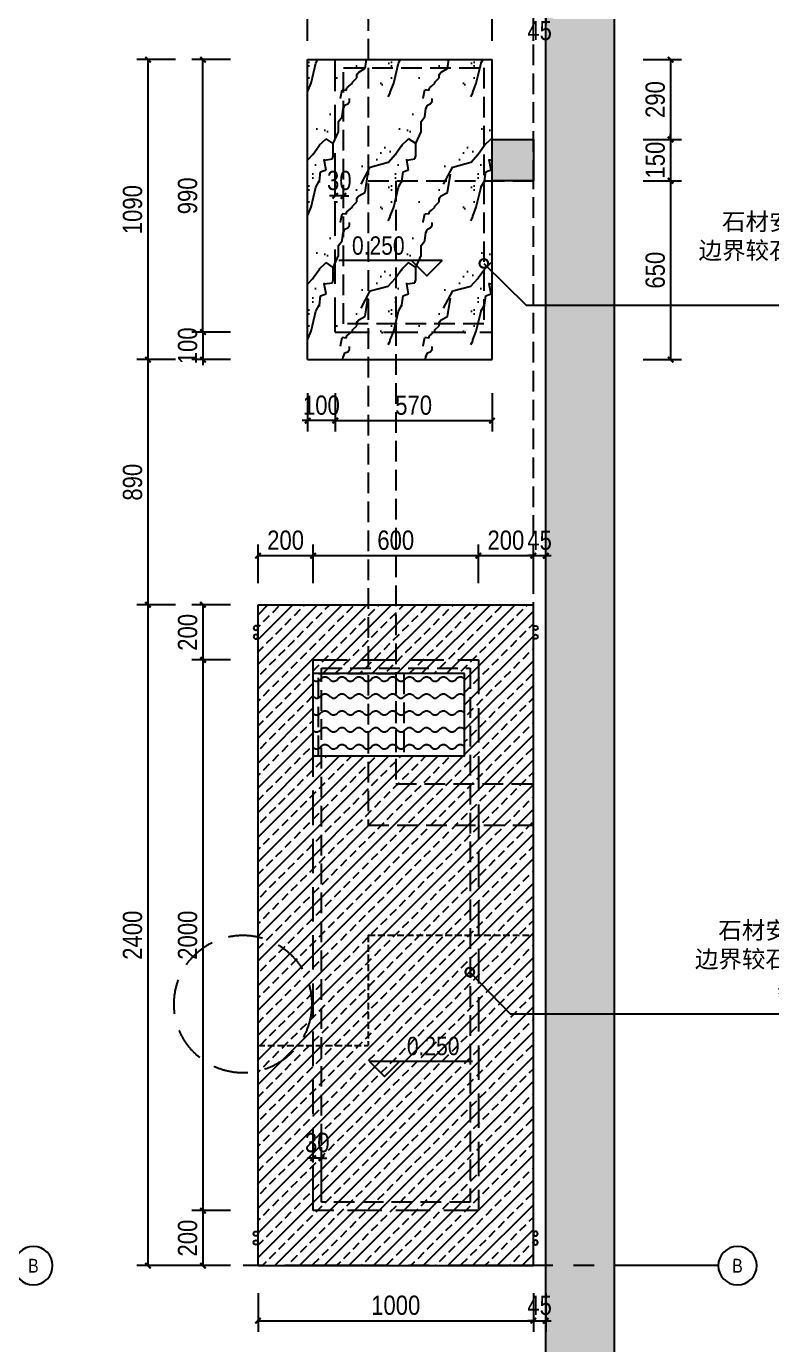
# Model space of a CAD drawing. Extents: x 9928 to 93764, y -101273 to -34887.
# Drawn here: x 20645 to 23352, y -67980 to -63192 of the extents above; entities that cross this region are included whole.
import ezdxf
from ezdxf import colors
from ezdxf.entities.mleader import LeaderData, LeaderLine
from ezdxf.enums import TextEntityAlignment as Align
from ezdxf.math import Vec2, Vec3

# ---------------------------------------------------------------- set-up
doc = ezdxf.new("R2010")
doc.units = 0
doc.header["$LTSCALE"] = 1000
doc.header["$MEASUREMENT"] = 0
for name, pattern in [('CENTER', [2, 1.25, -0.25, 0.25, -0.25]), ('DASH', [0.35, 0.25, -0.1]), ('HIDDEN', [0.375, 0.25, -0.125])]:
    doc.linetypes.add(name, pattern=pattern)
doc.layers.add('_0', color=7, linetype='Continuous', lineweight=25)
for name, color, linetype in [('A', 163, 'CENTER'), ('A-ANNO-DIMS', 6, 'Continuous'), ('A-ANNO-NOTE', 4, 'Continuous'), ('A-ANNO-SYMB', 4, 'Continuous'), ('A-FLOR-HRAL', 42, 'Continuous'), ('A-FLOR-OVHD', 111, 'HIDDEN'), ('A-FLOR-STRS', 54, 'Continuous'), ('A-FURN-PATT-251', 251, 'Continuous'), ('A-SECT-005', 5, 'Continuous'), ('A-WALL-FULL', 5, 'Continuous'), ('S-COLS', 5, 'Continuous'), ('S-GRID-IDEN', 4, 'Continuous'), ('SPACE_HATCH', 8, 'Continuous'), ('核对', 7, 'Continuous'), ('设备', 150, 'Continuous')]:
    doc.layers.add(name, color=color, linetype=linetype)
doc.styles.add('DIM_T3', font='ARIALN.TTF')
doc.styles.add('EN', font='ARIALN.TTF')
doc.styles.add('EN1', font='ARIALN.TTF')
doc.dimstyles.new('_TCH_ARCH&&20', dxfattribs={"dimtxt": 70, "dimasz": 20, "dimexe": 40, "dimexo": 40, "dimgap": 20, "dimtad": 1, "dimdec": 0, "dimzin": 0, "dimdsep": 46, "dimtxsty": 'DIM_T3', "dimblk": 'ARCHTICK', "dimcen": 0.09, "dimclrd": 6, "dimclre": 6, "dimclrt": 6, "dimazin": 2, "dimtfac": 1, "dimtdec": 0, "dimtix": 1, "dimtmove": 2, "dimatfit": 3, "dimfxl": 100, "dimfxlon": 1, "dimtolj": 1, "dimtzin": 0, "dimarcsym": 0})

# ---------------------------------------------------------------- blocks, each defined once
blk = doc.blocks.new('alsidufhaSD9F83')
at = {"layer": 'A-FLOR-HRAL', "color": 1}
for centre in [(18134.9, -88276.1), (18134.9, -88308.1)]:
    blk.add_circle(centre, 8, dxfattribs=at)
blk = doc.blocks.new('_ArchTick')
at = {"color": 0, "linetype": 'ByBlock', "const_width": 0.4}
blk.add_lwpolyline([(-0.5, -0.5), (0.5, 0.5)], dxfattribs=at)
blk = doc.blocks.new('*D267')
at = {"layer": 'A-ANNO-DIMS', "color": 6, "lineweight": -2, "transparency": 16777216}
for p, q in [((21666.5, -63244.8), (21666.5, -63104.8)), ((21666.5, -63144.8), (22336.5, -63144.8)), ((22336.5, -63244.8), (22336.5, -63104.8))]:
    blk.add_line(p, q, dxfattribs=at)
at = {"layer": 'Defpoints', "color": 0, "transparency": 16777216}
for p in [(22336.5, -63144.8), (21666.5, -63312.8), (22336.5, -63312.8)]:
    blk.add_point(p, dxfattribs=at)
at = {"layer": 'A-ANNO-DIMS', "color": 6, "lineweight": -2, "transparency": 16777216, "xscale": 20, "yscale": 20, "zscale": 20, "rotation": 180}
blk.add_blockref('_ArchTick', (21666.5, -63144.8), dxfattribs=at)
at = {"layer": 'A-ANNO-DIMS', "color": 6, "lineweight": -2, "transparency": 16777216, "xscale": 20, "yscale": 20, "zscale": 20}
blk.add_blockref('_ArchTick', (22336.5, -63144.8), dxfattribs=at)
at = {"layer": 'A-ANNO-DIMS', "color": 6, "transparency": 16777216, "insert": (22001.5, -63089), "char_height": 70, "attachment_point": 5, "style": 'DIM_T3'}
blk.add_mtext('\\A1;670', dxfattribs=at)
blk = doc.blocks.new('*D268')
at = {"layer": 'A-ANNO-DIMS', "color": 6, "lineweight": -2, "transparency": 16777216}
for p, q in [((21186.5, -63312.8), (21046.5, -63312.8)), ((21086.5, -63312.8), (21086.5, -64402.3)), ((21186.5, -64402.3), (21046.5, -64402.3))]:
    blk.add_line(p, q, dxfattribs=at)
at = {"layer": 'Defpoints', "color": 0, "transparency": 16777216}
for p in [(21666.5, -63312.8), (21086.5, -64402.3), (21666.5, -64402.3)]:
    blk.add_point(p, dxfattribs=at)
at = {"layer": 'A-ANNO-DIMS', "color": 6, "lineweight": -2, "transparency": 16777216, "xscale": 20, "yscale": 20, "zscale": 20}
for p, rotation in [((21086.5, -63312.8), 90), ((21086.5, -64402.3), 270)]:
    blk.add_blockref('_ArchTick', p, dxfattribs=dict(at, rotation=rotation))
at = {"layer": 'A-ANNO-DIMS', "color": 6, "transparency": 16777216, "insert": (21030.8, -63857.6), "char_height": 70, "attachment_point": 5, "rotation": 90, "style": 'DIM_T3'}
blk.add_mtext('\\A1;1090', dxfattribs=at)
blk = doc.blocks.new('*D269')
at = {"layer": 'A-ANNO-DIMS', "color": 6, "lineweight": -2, "transparency": 16777216}
for p, q in [((22336.5, -63144.8), (22316.5, -63144.8)), ((22336.5, -63244.8), (22336.5, -63104.8)), ((22336.5, -63144.8), (22486.5, -63144.8)), ((22486.5, -63244.8), (22486.5, -63104.8)), ((22486.5, -63144.8), (22506.5, -63144.8))]:
    blk.add_line(p, q, dxfattribs=at)
at = {"layer": 'Defpoints', "color": 0, "transparency": 16777216}
for p in [(22486.5, -63144.8), (22336.5, -63592.8), (22486.5, -63592.8)]:
    blk.add_point(p, dxfattribs=at)
at = {"layer": 'A-ANNO-DIMS', "color": 6, "lineweight": -2, "transparency": 16777216, "xscale": 20, "yscale": 20, "zscale": 20}
blk.add_blockref('_ArchTick', (22336.5, -63144.8), dxfattribs=at)
at = {"layer": 'A-ANNO-DIMS', "color": 6, "lineweight": -2, "transparency": 16777216, "xscale": 20, "yscale": 20, "zscale": 20, "rotation": 180}
blk.add_blockref('_ArchTick', (22486.5, -63144.8), dxfattribs=at)
at = {"layer": 'A-ANNO-DIMS', "color": 6, "transparency": 16777216, "insert": (22411.5, -63089), "char_height": 70, "attachment_point": 5, "style": 'DIM_T3'}
blk.add_mtext('\\A1;150', dxfattribs=at)
blk = doc.blocks.new('*D270')
at = {"layer": 'A-ANNO-DIMS', "color": 6, "lineweight": -2, "transparency": 16777216}
for p, q in [((22531.5, -63044.8), (22531.5, -63184.8)), ((22486.5, -63244.8), (22486.5, -63104.8)), ((22486.5, -63144.8), (22531.5, -63144.8))]:
    blk.add_line(p, q, dxfattribs=at)
at = {"layer": 'Defpoints', "color": 0, "transparency": 16777216}
for p in [(22531.5, -62686.3), (22531.5, -63144.8), (22486.5, -63592.8)]:
    blk.add_point(p, dxfattribs=at)
at = {"layer": 'A-ANNO-DIMS', "color": 6, "lineweight": -2, "transparency": 16777216, "xscale": 20, "yscale": 20, "zscale": 20, "rotation": 180}
blk.add_blockref('_ArchTick', (22486.5, -63144.8), dxfattribs=at)
at = {"layer": 'A-ANNO-DIMS', "color": 6, "lineweight": -2, "transparency": 16777216, "xscale": 20, "yscale": 20, "zscale": 20}
blk.add_blockref('_ArchTick', (22531.5, -63144.8), dxfattribs=at)
at = {"layer": 'A-ANNO-DIMS', "color": 6, "transparency": 16777216, "insert": (22509, -63207.6), "char_height": 70, "attachment_point": 5, "style": 'DIM_T3'}
blk.add_mtext('\\A1;45', dxfattribs=at)
blk = doc.blocks.new('*D232')
at = {"layer": 'A-ANNO-DIMS', "color": 6, "lineweight": -2, "transparency": 16777216}
for p, q in [((21186.5, -65292.8), (21046.5, -65292.8)), ((21086.5, -65292.8), (21086.5, -67692.8)), ((21186.5, -67692.8), (21046.5, -67692.8))]:
    blk.add_line(p, q, dxfattribs=at)
at = {"layer": 'Defpoints', "color": 0, "transparency": 16777216}
for p in [(21636.5, -65292.8), (21086.5, -67692.8), (21636.5, -67692.8)]:
    blk.add_point(p, dxfattribs=at)
at = {"layer": 'A-ANNO-DIMS', "color": 6, "lineweight": -2, "transparency": 16777216, "xscale": 20, "yscale": 20, "zscale": 20}
for p, rotation in [((21086.5, -65292.8), 90), ((21086.5, -67692.8), 270)]:
    blk.add_blockref('_ArchTick', p, dxfattribs=dict(at, rotation=rotation))
at = {"layer": 'A-ANNO-DIMS', "color": 6, "transparency": 16777216, "insert": (21030.8, -66492.8), "char_height": 70, "attachment_point": 5, "rotation": 90, "style": 'DIM_T3'}
blk.add_mtext('\\A1;2400', dxfattribs=at)
blk = doc.blocks.new('*D271')
at = {"layer": 'A-ANNO-DIMS', "color": 6, "lineweight": -2, "transparency": 16777216}
for p, q in [((21486.5, -67792.8), (21486.5, -67932.8)), ((22486.5, -67792.8), (22486.5, -67932.8)), ((21486.5, -67892.8), (22486.5, -67892.8))]:
    blk.add_line(p, q, dxfattribs=at)
at = {"layer": 'Defpoints', "color": 0, "transparency": 16777216}
for p in [(21486.5, -65292.8), (22486.5, -65292.8), (22486.5, -67892.8)]:
    blk.add_point(p, dxfattribs=at)
at = {"layer": 'A-ANNO-DIMS', "color": 6, "lineweight": -2, "transparency": 16777216, "xscale": 20, "yscale": 20, "zscale": 20, "rotation": 180}
blk.add_blockref('_ArchTick', (21486.5, -67892.8), dxfattribs=at)
at = {"layer": 'A-ANNO-DIMS', "color": 6, "lineweight": -2, "transparency": 16777216, "xscale": 20, "yscale": 20, "zscale": 20}
blk.add_blockref('_ArchTick', (22486.5, -67892.8), dxfattribs=at)
at = {"layer": 'A-ANNO-DIMS', "color": 6, "transparency": 16777216, "insert": (21986.5, -67837.1), "char_height": 70, "attachment_point": 5, "style": 'DIM_T3'}
blk.add_mtext('\\A1;1000', dxfattribs=at)
blk = doc.blocks.new('*D233')
at = {"layer": 'A-ANNO-DIMS', "color": 6, "lineweight": -2, "transparency": 16777216}
for p, q in [((22486.5, -67792.8), (22486.5, -67932.8)), ((22531.5, -67792.8), (22531.5, -67932.8)), ((22486.5, -67892.8), (22466.5, -67892.8)), ((22486.5, -67892.8), (22531.5, -67892.8)), ((22531.5, -67892.8), (22551.5, -67892.8))]:
    blk.add_line(p, q, dxfattribs=at)
at = {"layer": 'Defpoints', "color": 0, "transparency": 16777216}
for p in [(22531.5, -67542.8), (22486.5, -67692.8), (22531.5, -67892.8)]:
    blk.add_point(p, dxfattribs=at)
at = {"layer": 'A-ANNO-DIMS', "color": 6, "lineweight": -2, "transparency": 16777216, "xscale": 20, "yscale": 20, "zscale": 20}
blk.add_blockref('_ArchTick', (22486.5, -67892.8), dxfattribs=at)
at = {"layer": 'A-ANNO-DIMS', "color": 6, "lineweight": -2, "transparency": 16777216, "xscale": 20, "yscale": 20, "zscale": 20, "rotation": 180}
blk.add_blockref('_ArchTick', (22531.5, -67892.8), dxfattribs=at)
at = {"layer": 'A-ANNO-DIMS', "color": 6, "transparency": 16777216, "insert": (22509, -67837.2), "char_height": 70, "attachment_point": 5, "style": 'DIM_T3'}
blk.add_mtext('\\A1;45', dxfattribs=at)
blk = doc.blocks.new('*D272')
at = {"layer": 'A-ANNO-DIMS', "color": 6, "lineweight": -2, "transparency": 16777216}
for p, q in [((21186.5, -64402.3), (21046.5, -64402.3)), ((21086.5, -64402.3), (21086.5, -65292.8)), ((21186.5, -65292.8), (21046.5, -65292.8))]:
    blk.add_line(p, q, dxfattribs=at)
at = {"layer": 'Defpoints', "color": 0, "transparency": 16777216}
for p in [(21666.5, -64402.3), (21086.5, -65292.8), (21666.5, -65292.8)]:
    blk.add_point(p, dxfattribs=at)
at = {"layer": 'A-ANNO-DIMS', "color": 6, "lineweight": -2, "transparency": 16777216, "xscale": 20, "yscale": 20, "zscale": 20}
for p, rotation in [((21086.5, -64402.3), 90), ((21086.5, -65292.8), 270)]:
    blk.add_blockref('_ArchTick', p, dxfattribs=dict(at, rotation=rotation))
at = {"layer": 'A-ANNO-DIMS', "color": 6, "transparency": 16777216, "insert": (21030.8, -64847.6), "char_height": 70, "attachment_point": 5, "rotation": 90, "style": 'DIM_T3'}
blk.add_mtext('\\A1;890', dxfattribs=at)
blk = doc.blocks.new('*D273')
at = {"layer": 'A-ANNO-DIMS', "color": 6, "lineweight": -2, "transparency": 16777216}
for p, q in [((22884.9, -63312.8), (23024.9, -63312.8)), ((22984.9, -63312.8), (22984.9, -63602.8)), ((22884.9, -63602.8), (23024.9, -63602.8))]:
    blk.add_line(p, q, dxfattribs=at)
at = {"layer": 'Defpoints', "color": 0, "transparency": 16777216}
for p in [(22336.5, -63312.8), (22336.5, -63602.8), (22984.9, -63602.8)]:
    blk.add_point(p, dxfattribs=at)
at = {"layer": 'A-ANNO-DIMS', "color": 6, "lineweight": -2, "transparency": 16777216, "xscale": 20, "yscale": 20, "zscale": 20}
for p, rotation in [((22984.9, -63312.8), 90), ((22984.9, -63602.8), 270)]:
    blk.add_blockref('_ArchTick', p, dxfattribs=dict(at, rotation=rotation))
at = {"layer": 'A-ANNO-DIMS', "color": 6, "transparency": 16777216, "insert": (22929.2, -63457.8), "char_height": 70, "attachment_point": 5, "rotation": 90, "style": 'DIM_T3'}
blk.add_mtext('\\A1;290', dxfattribs=at)
blk = doc.blocks.new('*D274')
at = {"layer": 'A-ANNO-DIMS', "color": 6, "lineweight": -2, "transparency": 16777216}
for p, q in [((22884.9, -63602.8), (23024.9, -63602.8)), ((22984.9, -63602.8), (22984.9, -63582.8)), ((22984.9, -63602.8), (22984.9, -63752.8)), ((22884.9, -63752.8), (23024.9, -63752.8)), ((22984.9, -63752.8), (22984.9, -63772.8))]:
    blk.add_line(p, q, dxfattribs=at)
at = {"layer": 'Defpoints', "color": 0, "transparency": 16777216}
for p in [(22336.5, -63602.8), (22486.5, -63752.8), (22984.9, -63752.8)]:
    blk.add_point(p, dxfattribs=at)
at = {"layer": 'A-ANNO-DIMS', "color": 6, "lineweight": -2, "transparency": 16777216, "xscale": 20, "yscale": 20, "zscale": 20}
for p, rotation in [((22984.9, -63602.8), 270), ((22984.9, -63752.8), 90)]:
    blk.add_blockref('_ArchTick', p, dxfattribs=dict(at, rotation=rotation))
at = {"layer": 'A-ANNO-DIMS', "color": 6, "transparency": 16777216, "insert": (22929.2, -63677.8), "char_height": 70, "attachment_point": 5, "rotation": 90, "style": 'DIM_T3'}
blk.add_mtext('\\A1;150', dxfattribs=at)
blk = doc.blocks.new('*D275')
at = {"layer": 'A-ANNO-DIMS', "color": 6, "lineweight": -2, "transparency": 16777216}
for p, q in [((22884.9, -63752.8), (23024.9, -63752.8)), ((22984.9, -63752.8), (22984.9, -64402.3)), ((22884.9, -64402.3), (23024.9, -64402.3))]:
    blk.add_line(p, q, dxfattribs=at)
at = {"layer": 'Defpoints', "color": 0, "transparency": 16777216}
for p in [(22486.5, -63752.8), (22336.5, -64402.3), (22984.9, -64402.3)]:
    blk.add_point(p, dxfattribs=at)
at = {"layer": 'A-ANNO-DIMS', "color": 6, "lineweight": -2, "transparency": 16777216, "xscale": 20, "yscale": 20, "zscale": 20}
for p, rotation in [((22984.9, -63752.8), 90), ((22984.9, -64402.3), 270)]:
    blk.add_blockref('_ArchTick', p, dxfattribs=dict(at, rotation=rotation))
at = {"layer": 'A-ANNO-DIMS', "color": 6, "transparency": 16777216, "insert": (22929.2, -64077.6), "char_height": 70, "attachment_point": 5, "rotation": 90, "style": 'DIM_T3'}
blk.add_mtext('\\A1;650', dxfattribs=at)
blk = doc.blocks.new('*D276')
at = {"layer": 'A-ANNO-DIMS', "color": 6, "lineweight": -2, "transparency": 16777216}
for p, q in [((21666.5, -64524), (21666.5, -64664)), ((21766.5, -64524), (21766.5, -64664)), ((21666.5, -64624), (21646.5, -64624)), ((21766.5, -64624), (21666.5, -64624)), ((21766.5, -64624), (21786.5, -64624))]:
    blk.add_line(p, q, dxfattribs=at)
at = {"layer": 'Defpoints', "color": 0, "transparency": 16777216}
for p in [(21666.5, -64302.3), (21766.5, -64302.3), (21666.5, -64624)]:
    blk.add_point(p, dxfattribs=at)
at = {"layer": 'A-ANNO-DIMS', "color": 6, "lineweight": -2, "transparency": 16777216, "xscale": 20, "yscale": 20, "zscale": 20}
blk.add_blockref('_ArchTick', (21666.5, -64624), dxfattribs=at)
at = {"layer": 'A-ANNO-DIMS', "color": 6, "lineweight": -2, "transparency": 16777216, "xscale": 20, "yscale": 20, "zscale": 20, "rotation": 180}
blk.add_blockref('_ArchTick', (21766.5, -64624), dxfattribs=at)
at = {"layer": 'A-ANNO-DIMS', "color": 6, "transparency": 16777216, "insert": (21716.5, -64568.2), "char_height": 70, "attachment_point": 5, "style": 'DIM_T3'}
blk.add_mtext('\\A1;100', dxfattribs=at)
blk = doc.blocks.new('*D277')
at = {"layer": 'A-ANNO-DIMS', "color": 6, "lineweight": -2, "transparency": 16777216}
for p, q in [((21766.5, -64524), (21766.5, -64664)), ((22336.5, -64524), (22336.5, -64664)), ((21766.5, -64624), (22336.5, -64624))]:
    blk.add_line(p, q, dxfattribs=at)
at = {"layer": 'Defpoints', "color": 0, "transparency": 16777216}
for p in [(21766.5, -64302.3), (22336.5, -64302.3), (22336.5, -64624)]:
    blk.add_point(p, dxfattribs=at)
at = {"layer": 'A-ANNO-DIMS', "color": 6, "lineweight": -2, "transparency": 16777216, "xscale": 20, "yscale": 20, "zscale": 20, "rotation": 180}
blk.add_blockref('_ArchTick', (21766.5, -64624), dxfattribs=at)
at = {"layer": 'A-ANNO-DIMS', "color": 6, "lineweight": -2, "transparency": 16777216, "xscale": 20, "yscale": 20, "zscale": 20}
blk.add_blockref('_ArchTick', (22336.5, -64624), dxfattribs=at)
at = {"layer": 'A-ANNO-DIMS', "color": 6, "transparency": 16777216, "insert": (22051.5, -64568.2), "char_height": 70, "attachment_point": 5, "style": 'DIM_T3'}
blk.add_mtext('\\A1;570', dxfattribs=at)
blk = doc.blocks.new('*D238')
at = {"layer": 'A-ANNO-DIMS', "color": 6, "lineweight": -2, "transparency": 16777216}
for p, q in [((21286.5, -64302.3), (21286.5, -64282.3)), ((21386.5, -64302.3), (21246.5, -64302.3)), ((21286.5, -64302.3), (21286.5, -64402.3)), ((21386.5, -64402.3), (21246.5, -64402.3)), ((21286.5, -64402.3), (21286.5, -64422.3))]:
    blk.add_line(p, q, dxfattribs=at)
at = {"layer": 'Defpoints', "color": 0, "transparency": 16777216}
for p in [(22336.5, -64302.3), (21286.5, -64402.3), (22336.5, -64402.3)]:
    blk.add_point(p, dxfattribs=at)
at = {"layer": 'A-ANNO-DIMS', "color": 6, "lineweight": -2, "transparency": 16777216, "xscale": 20, "yscale": 20, "zscale": 20}
for p, rotation in [((21286.5, -64302.3), 270), ((21286.5, -64402.3), 90)]:
    blk.add_blockref('_ArchTick', p, dxfattribs=dict(at, rotation=rotation))
at = {"layer": 'A-ANNO-DIMS', "color": 6, "transparency": 16777216, "insert": (21230.8, -64352.3), "char_height": 70, "attachment_point": 5, "rotation": 90, "style": 'DIM_T3'}
blk.add_mtext('\\A1;100', dxfattribs=at)
blk = doc.blocks.new('*D278')
at = {"layer": 'A-ANNO-DIMS', "color": 6, "lineweight": -2, "transparency": 16777216}
for p, q in [((21486.5, -65214.3), (21486.5, -65074.3)), ((21686.5, -65214.3), (21686.5, -65074.3)), ((21486.5, -65114.3), (21686.5, -65114.3))]:
    blk.add_line(p, q, dxfattribs=at)
at = {"layer": 'Defpoints', "color": 0, "transparency": 16777216}
for p in [(21686.5, -65114.3), (21486.5, -66492.8), (21686.5, -66492.8)]:
    blk.add_point(p, dxfattribs=at)
at = {"layer": 'A-ANNO-DIMS', "color": 6, "lineweight": -2, "transparency": 16777216, "xscale": 20, "yscale": 20, "zscale": 20, "rotation": 180}
blk.add_blockref('_ArchTick', (21486.5, -65114.3), dxfattribs=at)
at = {"layer": 'A-ANNO-DIMS', "color": 6, "lineweight": -2, "transparency": 16777216, "xscale": 20, "yscale": 20, "zscale": 20}
blk.add_blockref('_ArchTick', (21686.5, -65114.3), dxfattribs=at)
at = {"layer": 'A-ANNO-DIMS', "color": 6, "transparency": 16777216, "insert": (21586.5, -65058.5), "char_height": 70, "attachment_point": 5, "style": 'DIM_T3'}
blk.add_mtext('\\A1;200', dxfattribs=at)
blk = doc.blocks.new('*D304')
at = {"layer": 'A-ANNO-DIMS', "color": 6, "lineweight": -2, "transparency": 16777216}
for p, q in [((21686.5, -65214.3), (21686.5, -65074.3)), ((22286.5, -65214.3), (22286.5, -65074.3)), ((21686.5, -65114.3), (22286.5, -65114.3))]:
    blk.add_line(p, q, dxfattribs=at)
at = {"layer": 'Defpoints', "color": 0, "transparency": 16777216}
for p in [(22286.5, -65114.3), (22286.5, -65492.8), (21686.5, -66492.8)]:
    blk.add_point(p, dxfattribs=at)
at = {"layer": 'A-ANNO-DIMS', "color": 6, "lineweight": -2, "transparency": 16777216, "xscale": 20, "yscale": 20, "zscale": 20, "rotation": 180}
blk.add_blockref('_ArchTick', (21686.5, -65114.3), dxfattribs=at)
at = {"layer": 'A-ANNO-DIMS', "color": 6, "lineweight": -2, "transparency": 16777216, "xscale": 20, "yscale": 20, "zscale": 20}
blk.add_blockref('_ArchTick', (22286.5, -65114.3), dxfattribs=at)
at = {"layer": 'A-ANNO-DIMS', "color": 6, "transparency": 16777216, "insert": (21986.5, -65058.5), "char_height": 70, "attachment_point": 5, "style": 'DIM_T3'}
blk.add_mtext('\\A1;600', dxfattribs=at)
blk = doc.blocks.new('*D305')
at = {"layer": 'A-ANNO-DIMS', "color": 6, "lineweight": -2, "transparency": 16777216}
for p, q in [((22286.5, -65214.3), (22286.5, -65074.3)), ((22486.5, -65214.3), (22486.5, -65074.3)), ((22286.5, -65114.3), (22486.5, -65114.3))]:
    blk.add_line(p, q, dxfattribs=at)
at = {"layer": 'Defpoints', "color": 0, "transparency": 16777216}
for p in [(22486.5, -65114.3), (22286.5, -65492.8), (22486.5, -66092.8)]:
    blk.add_point(p, dxfattribs=at)
at = {"layer": 'A-ANNO-DIMS', "color": 6, "lineweight": -2, "transparency": 16777216, "xscale": 20, "yscale": 20, "zscale": 20, "rotation": 180}
blk.add_blockref('_ArchTick', (22286.5, -65114.3), dxfattribs=at)
at = {"layer": 'A-ANNO-DIMS', "color": 6, "lineweight": -2, "transparency": 16777216, "xscale": 20, "yscale": 20, "zscale": 20}
blk.add_blockref('_ArchTick', (22486.5, -65114.3), dxfattribs=at)
at = {"layer": 'A-ANNO-DIMS', "color": 6, "transparency": 16777216, "insert": (22386.5, -65058.5), "char_height": 70, "attachment_point": 5, "style": 'DIM_T3'}
blk.add_mtext('\\A1;200', dxfattribs=at)
blk = doc.blocks.new('*D306')
at = {"layer": 'A-ANNO-DIMS', "color": 6, "lineweight": -2, "transparency": 16777216}
for p, q in [((21386.5, -63312.8), (21246.5, -63312.8)), ((21286.5, -64302.3), (21286.5, -63312.8)), ((21386.5, -64302.3), (21246.5, -64302.3))]:
    blk.add_line(p, q, dxfattribs=at)
at = {"layer": 'Defpoints', "color": 0, "transparency": 16777216}
for p in [(21286.5, -63312.8), (21766.5, -63312.8), (21766.5, -64302.3)]:
    blk.add_point(p, dxfattribs=at)
at = {"layer": 'A-ANNO-DIMS', "color": 6, "lineweight": -2, "transparency": 16777216, "xscale": 20, "yscale": 20, "zscale": 20}
for p, rotation in [((21286.5, -63312.8), 90), ((21286.5, -64302.3), 270)]:
    blk.add_blockref('_ArchTick', p, dxfattribs=dict(at, rotation=rotation))
at = {"layer": 'A-ANNO-DIMS', "color": 6, "transparency": 16777216, "insert": (21230.8, -63807.6), "char_height": 70, "attachment_point": 5, "rotation": 90, "style": 'DIM_T3'}
blk.add_mtext('\\A1;990', dxfattribs=at)
blk = doc.blocks.new('*D307')
at = {"layer": 'A-ANNO-DIMS', "color": 6, "lineweight": -2, "transparency": 16777216}
for p, q in [((21386.5, -65292.8), (21246.5, -65292.8)), ((21286.5, -65292.8), (21286.5, -65492.8)), ((21386.5, -65492.8), (21246.5, -65492.8))]:
    blk.add_line(p, q, dxfattribs=at)
at = {"layer": 'Defpoints', "color": 0, "transparency": 16777216}
for p in [(21886.5, -65292.8), (21286.5, -65492.8), (21886.5, -65492.8)]:
    blk.add_point(p, dxfattribs=at)
at = {"layer": 'A-ANNO-DIMS', "color": 6, "lineweight": -2, "transparency": 16777216, "xscale": 20, "yscale": 20, "zscale": 20}
for p, rotation in [((21286.5, -65292.8), 90), ((21286.5, -65492.8), 270)]:
    blk.add_blockref('_ArchTick', p, dxfattribs=dict(at, rotation=rotation))
at = {"layer": 'A-ANNO-DIMS', "color": 6, "transparency": 16777216, "insert": (21230.8, -65392.8), "char_height": 70, "attachment_point": 5, "rotation": 90, "style": 'DIM_T3'}
blk.add_mtext('\\A1;200', dxfattribs=at)
blk = doc.blocks.new('*D308')
at = {"layer": 'A-ANNO-DIMS', "color": 6, "lineweight": -2, "transparency": 16777216}
for p, q in [((21386.5, -65492.8), (21246.5, -65492.8)), ((21286.5, -65492.8), (21286.5, -67492.8)), ((21386.5, -67492.8), (21246.5, -67492.8))]:
    blk.add_line(p, q, dxfattribs=at)
at = {"layer": 'Defpoints', "color": 0, "transparency": 16777216}
for p in [(21886.5, -65492.8), (21286.5, -67492.8), (21686.5, -67492.8)]:
    blk.add_point(p, dxfattribs=at)
at = {"layer": 'A-ANNO-DIMS', "color": 6, "lineweight": -2, "transparency": 16777216, "xscale": 20, "yscale": 20, "zscale": 20}
for p, rotation in [((21286.5, -65492.8), 90), ((21286.5, -67492.8), 270)]:
    blk.add_blockref('_ArchTick', p, dxfattribs=dict(at, rotation=rotation))
at = {"layer": 'A-ANNO-DIMS', "color": 6, "transparency": 16777216, "insert": (21230.8, -66492.8), "char_height": 70, "attachment_point": 5, "rotation": 90, "style": 'DIM_T3'}
blk.add_mtext('\\A1;2000', dxfattribs=at)
blk = doc.blocks.new('*D309')
at = {"layer": 'A-ANNO-DIMS', "color": 6, "lineweight": -2, "transparency": 16777216}
for p, q in [((21386.5, -67492.8), (21246.5, -67492.8)), ((21286.5, -67492.8), (21286.5, -67692.8)), ((21386.5, -67692.8), (21246.5, -67692.8))]:
    blk.add_line(p, q, dxfattribs=at)
at = {"layer": 'Defpoints', "color": 0, "transparency": 16777216}
for p in [(21686.5, -67492.8), (21286.5, -67692.8), (21986.5, -67692.8)]:
    blk.add_point(p, dxfattribs=at)
at = {"layer": 'A-ANNO-DIMS', "color": 6, "lineweight": -2, "transparency": 16777216, "xscale": 20, "yscale": 20, "zscale": 20}
for p, rotation in [((21286.5, -67492.8), 90), ((21286.5, -67692.8), 270)]:
    blk.add_blockref('_ArchTick', p, dxfattribs=dict(at, rotation=rotation))
at = {"layer": 'A-ANNO-DIMS', "color": 6, "transparency": 16777216, "insert": (21230.8, -67592.8), "char_height": 70, "attachment_point": 5, "rotation": 90, "style": 'DIM_T3'}
blk.add_mtext('\\A1;200', dxfattribs=at)
blk = doc.blocks.new('DFGHFGH')
at = {"layer": 'A-ANNO-NOTE'}
blk.add_line((367305, -290441), (368431, -290441), dxfattribs=at)
blk.add_lwpolyline([(367305, -290441), (367471, -290607), (367638, -290441)], dxfattribs=at)
at = {"layer": 'A-ANNO-NOTE', "style": 'EN'}
blk.add_attdef('±0.000', (367716, -290376), '', height=200, dxfattribs=at)
blk = doc.blocks.new('TAG-COL')
blk.add_circle((0, 0), 4)
at = {"style": 'EN1'}
blk.add_attdef('NO', text='', height=2.19, dxfattribs=at).set_placement((0.01, 0.01), align=Align.MIDDLE_CENTER)
blk = doc.blocks.new('ASLIDUFHASDF')
at = {"layer": 'S-GRID-IDEN'}
ref = blk.add_blockref('TAG-COL', (20670.5, -88392.2), dxfattribs=dict(at, xscale=-17.5, yscale=17.5, zscale=17.5, rotation=179.9287525087452))
ref.add_attrib('NO', 'B', dxfattribs={"layer": '0', "height": 50, "rotation": 359.9288, "style": 'EN1'}).set_placement((20670.5, -88392.4), align=Align.MIDDLE_CENTER)
blk = doc.blocks.new('*D467')
at = {"layer": 'A-ANNO-DIMS', "color": 6, "lineweight": -2, "transparency": 16777216}
for p, q in [((22486.5, -65214.3), (22486.5, -65074.3)), ((22531.5, -65214.3), (22531.5, -65074.3)), ((22486.5, -65114.3), (22466.5, -65114.3)), ((22486.5, -65114.3), (22531.5, -65114.3)), ((22531.5, -65114.3), (22551.5, -65114.3))]:
    blk.add_line(p, q, dxfattribs=at)
at = {"layer": 'Defpoints', "color": 0, "transparency": 16777216}
for p in [(22531.5, -65114.3), (22486.5, -65292.8), (22531.5, -65292.8)]:
    blk.add_point(p, dxfattribs=at)
at = {"layer": 'A-ANNO-DIMS', "color": 6, "lineweight": -2, "transparency": 16777216, "xscale": 20, "yscale": 20, "zscale": 20}
blk.add_blockref('_ArchTick', (22486.5, -65114.3), dxfattribs=at)
at = {"layer": 'A-ANNO-DIMS', "color": 6, "lineweight": -2, "transparency": 16777216, "xscale": 20, "yscale": 20, "zscale": 20, "rotation": 180}
blk.add_blockref('_ArchTick', (22531.5, -65114.3), dxfattribs=at)
at = {"layer": 'A-ANNO-DIMS', "color": 6, "transparency": 16777216, "insert": (22509, -65058.7), "char_height": 70, "attachment_point": 5, "style": 'DIM_T3'}
blk.add_mtext('\\A1;45', dxfattribs=at)
blk = doc.blocks.new('_DotSmall')
at = {"color": 0, "linetype": 'ByBlock', "const_width": 0.5}
blk.add_lwpolyline([(-0.0625, 0, 1), (0.0625, 0, 1)], format="xyb", close=True, dxfattribs=at)
blk = doc.blocks.new('*D838')
at = {"layer": 'Defpoints', "color": 0, "linetype": 'HIDDEN', "ltscale": 0.3, "transparency": 16777216}
for p in [(21686.5, -67302.4), (21686.5, -67462.8), (21716.5, -67462.8)]:
    blk.add_point(p, dxfattribs=at)
at = {"layer": '核对', "color": 2, "linetype": 'HIDDEN', "lineweight": -2, "ltscale": 0.3, "transparency": 16777216}
for p, q in [((21686.5, -67402.4), (21686.5, -67262.4)), ((21716.5, -67402.4), (21716.5, -67262.4)), ((21686.5, -67302.4), (21666.5, -67302.4)), ((21716.5, -67302.4), (21686.5, -67302.4)), ((21716.5, -67302.4), (21736.5, -67302.4))]:
    blk.add_line(p, q, dxfattribs=at)
at = {"layer": '核对', "color": 2, "linetype": 'HIDDEN', "lineweight": -2, "ltscale": 0.3, "transparency": 16777216, "xscale": 20, "yscale": 20, "zscale": 20}
blk.add_blockref('_ArchTick', (21686.5, -67302.4), dxfattribs=at)
at = {"layer": '核对', "color": 2, "linetype": 'HIDDEN', "lineweight": -2, "ltscale": 0.3, "transparency": 16777216, "xscale": 20, "yscale": 20, "zscale": 20, "rotation": 180}
blk.add_blockref('_ArchTick', (21716.5, -67302.4), dxfattribs=at)
at = {"layer": '核对', "color": 2, "linetype": 'HIDDEN', "ltscale": 0.3, "transparency": 16777216, "insert": (21701.5, -67246.6), "char_height": 70, "attachment_point": 5, "style": 'DIM_T3'}
blk.add_mtext('\\A1;30', dxfattribs=at)
blk = doc.blocks.new('*D839')
at = {"layer": 'Defpoints', "color": 0, "linetype": 'HIDDEN', "ltscale": 0.3, "transparency": 16777216}
for p in [(21766.5, -63807.8), (21766.5, -63807.8), (21796.5, -63807.8)]:
    blk.add_point(p, dxfattribs=at)
at = {"layer": '核对', "color": 2, "linetype": 'HIDDEN', "lineweight": -2, "ltscale": 0.3, "transparency": 16777216}
for p, q in [((21766.5, -63807.8), (21766.5, -63767.8)), ((21796.5, -63807.8), (21796.5, -63767.8)), ((21766.5, -63807.8), (21746.5, -63807.8)), ((21796.5, -63807.8), (21766.5, -63807.8)), ((21796.5, -63807.8), (21816.5, -63807.8))]:
    blk.add_line(p, q, dxfattribs=at)
at = {"layer": '核对', "color": 2, "linetype": 'HIDDEN', "lineweight": -2, "ltscale": 0.3, "transparency": 16777216, "xscale": 20, "yscale": 20, "zscale": 20}
blk.add_blockref('_ArchTick', (21766.5, -63807.8), dxfattribs=at)
at = {"layer": '核对', "color": 2, "linetype": 'HIDDEN', "lineweight": -2, "ltscale": 0.3, "transparency": 16777216, "xscale": 20, "yscale": 20, "zscale": 20, "rotation": 180}
blk.add_blockref('_ArchTick', (21796.5, -63807.8), dxfattribs=at)
at = {"layer": '核对', "color": 2, "linetype": 'HIDDEN', "ltscale": 0.3, "transparency": 16777216, "insert": (21781.5, -63752.1), "char_height": 70, "attachment_point": 5, "style": 'DIM_T3'}
blk.add_mtext('\\A1;30', dxfattribs=at)
blk = doc.blocks.new('zw2')
at = {"layer": 'SPACE_HATCH'}
h = blk.add_hatch(color=256, dxfattribs=at)
h.dxf.hatch_style = 1
h.paths.add_polyline_path([(41709.3, -78137.2), (41859.3, -78137.2), (41859.3, -77987.2), (41709.3, -77987.2)])
at = {"layer": 'S-COLS'}
blk.add_lwpolyline([(41709.3, -78137.2), (41859.3, -78137.2), (41859.3, -77987.2), (41709.3, -77987.2)], close=True, dxfattribs=at)

msp = doc.modelspace()

# ---------------------------------------------------------------- hatches: boundary and pattern name
at = {"layer": 'A-FURN-PATT-251'}
h = msp.add_hatch(color=256, dxfattribs=at)
h.dxf.hatch_style = 1
h.paths.add_polyline_path([(22781.5, -62594.6), (22531.5, -62686.3), (22531.5, -68130.6), (22638.4, -68091.4), (22656.5, -68135.1), (22656.5, -68034.4), (22674.4, -68077.3), (22781.5, -68038.9)])
h = msp.add_hatch(dxfattribs=at)
h.set_pattern_fill('大理石', color=256, scale=100)
h.set_pattern_definition([(41.98721, (-22891.47, 20733.57), (599.99999, 450.00001), [9.6097, -2008.4338]), (68.19859, (-23034.33, 20718.573), (300, 900), [34.6189, -2388.7052]), (60.945396, (-23041.47, 20701.43), (299.99998, 450.000013), [14.708, -3073.9809]), (90, (-23034.33, 20714.3), (300, -2e-14), [4.2857, -445.7143]), (71.56505, (-22894.33, 20725), (6e-07, 450), [9.0351, -939.6482]), (171.469234, (-22894.33, 20725), (-300, 3e-06), [14.4455, -3019.1166]), (79.2157, (-22914.33, 20697.145), (300.000001, 1800), [30.5394, -3176.0943]), (62.132996, (-23140.044, 20834.2875), (1199.9999854, 2250.0000088), [70.2946, -14691.5649]), (0, (-23135.72, 20900.27), (0, 450), [0, -300]), (64.983107, (-22941.472, 20982.145), (600.0000015, 1349.999999), [47.2941, -4918.5894]), (81.43911, (-22825.758, 20804.2875), (599.999999, 4049.9999745), [67.177, -14040.0018]), (82.874984, (-22991.472, 20845.002), (299.999982, 2250.0000023), [34.5525, -7221.4794]), (76.75948, (-23021.472, 20750.716), (300.000003, 1349.999999), [74.8468, -7784.0652]), (0, (-23068.24, 20750.94), (0, 450), [0, -300]), (0, (-23063.4, 20746.1), (0, 450), [0, -300]), (0, (-23029.68, 20770.2), (0, 450), [0, -300]), (0, (-23039.3, 20823.2), (0, 450), [0, -300]), (59.036243, (-23004.33, 20823.573), (299.999976, 450.000013), [24.9898, -5222.8668]), (0, (-22991.5, 20844.17), (0, 450), [0, -300]), (0, (-23029.68, 20828), (0, 450), [0, -300]), (0, (-23015.2, 20856.9), (0, 450), [0, -300]), (0, (-23029.68, 20813.56), (0, 450), [0, -300]), (50.19443, (-22855.76, 20782.86), (300, 450), [11.1575, -2331.9174]), (90, (-22855.76, 20770), (300, -2e-14), [12.8571, -437.1428]), (43.66778, (-22871.472, 20755.002), (900.000001, 899.999998), [21.7242, -4540.3476]), (90, (-22871.47, 20750.72), (300, -2e-14), [4.2857, -445.7143]), (39.80557, (-22884.33, 20740), (599.999986, 450.000018), [16.7362, -3497.8761]), (0, (-22928.45, 20770.2), (0, 450), [0, -300]), (0, (-22855.1, 20783.8), (0, 450), [0, -300]), (0, (-22855.1, 20783.8), (0, 450), [0, -300]), (29.357753, (-22848.615, 20791.43), (899.999998, 450.000003), [26.2251, -2727.4089]), (0, (-22856.15, 20813.56), (0, 450), [0, -300]), (146.30993, (-22941.472, 20982.145), (-600.000004, 449.999992), [30.9047, -3214.0914]), (8.130102, (-22974.33, 20922.145), (2999.999979, 449.9999973), [30.3046, -6333.6564]), (47.862405, (-23041.472, 20913.573), (1200.0000005, 1349.9999987), [40.4566, -8455.4247]), (14.620874, (-23107.186, 20896.43), (1799.999995, 450.0000188), [67.9135, -7063.005]), (0, (-23082.7, 20924.35), (0, 450), [0, -300]), (18.43495, (-22987.186, 20879.287), (1200, 449.999999), [13.5526, -2832.4972]), (16.69924, (-22974.33, 20883.57), (299.999994, 2.5e-05), [7.4574, -1558.5886]), (101.093723, (-22967.186, 20885.716), (-600.0000052, 3149.9999705), [37.1222, -7758.5496]), (0, (-23005.58, 20905.1), (0, 450), [0, -300]), (0, (-22974.5, 20923), (0, 450), [0, -300]), (0, (-23015.2, 20871.36), (0, 450), [0, -300]), (0, (-23053.8, 20967.7), (0, 450), [0, -300]), (0, (-23068.24, 20948.44), (0, 450), [0, -300]), (44.144903, (-22991.472, 20975.716), (900.0000015, 900), [33.8439, -7073.3706]), (54.582945, (-23014.33, 20943.573), (300.0000008, 449.9999982), [39.4413, -8243.2212]), (0, (-22991.07, 20976), (0, 450), [0, -300]), (0, (-23034.5, 20953.25), (0, 450), [0, -300]), (0, (-22991.07, 20976), (0, 450), [0, -300]), (0, (-23014.3, 20942.87), (0, 450), [0, -300]), (75.06858, (-22944.33, 20926.43), (300, 1350), [11.0887, -2317.5375]), (90, (-22941.47, 20937.14), (300, -2e-14), [45, -405]), (50.19443, (-22888.615, 21125.716), (300, 450), [11.1575, -2331.9174]), (0, (-22971.83, 21030.33), (0, 450), [0, -300]), (0, (-22962.2, 21025.5), (0, 450), [0, -300]), (0, (-23000.75, 21035.14), (0, 450), [0, -300]), (0, (-22952.55, 21088.13), (0, 450), [0, -300]), (53.130102, (-22921.472, 21061.43), (300, 450), [21.4286, -4478.5713]), (90, (-22921.47, 21025), (300, -2e-14), [36.4286, -413.5714]), (0, (-22921.43, 21025.73), (0, 450), [0, -300]), (23.19859, (-22898.615, 21121.43), (900, 450), [10.8797, -2273.8522]), (66.03751, (-22901.47, 21115), (300, 900), [7.0349, -1470.2938]), (66.03751, (-22904.33, 21108.57), (300, 900), [7.0349, -1470.2938]), (81.869898, (-22908.615, 21078.573), (300.0000013, 2250), [30.3046, -6333.6564]), (90, (-22881.47, 21134.3), (300, -2e-14), [10.7143, -439.2857]), (0, (-22914.43, 21149.3), (0, 450), [0, -300])])
h.paths.add_polyline_path([(22336.5, -63312.8), (21666.5, -63312.8), (21666.5, -64402.3), (22336.5, -64402.3)])
h = msp.add_hatch(dxfattribs=at)
h.set_pattern_fill('ANSI33', color=256, scale=20)
h.set_pattern_definition([(45, (-21891.01, 20699.29), (-44.90128, 44.90128), []), (45, (-21846.11, 20699.29), (-44.90128, 44.90128), [31.75, -15.875])])
h.paths.add_polyline_path([(21686.5, -65542.8), (22236.5, -65542.8), (22236.5, -65842.8), (21686.5, -65842.8)], flags=16)
h.paths.add_polyline_path([(21486.5, -65292.8), (22486.5, -65292.8), (22486.5, -67692.8), (21486.5, -67692.8)])
h = msp.add_hatch(dxfattribs=at)
h.set_pattern_fill('水域', color=256, scale=30)
h.set_pattern_definition([(0, (22186.546, -65692.8), (0, 61.417), [7.677, -53.74]), (26.565, (22194.223, -65692.803), (61.4173, 6e-07), [8.5833, -128.75]), (333.435, (22240.286, -65688.964), (61.4173, -2e-08), [8.5833, -128.75]), (45, (22201.9, -65688.964), (0, 61.4173), [10.857, -76]), (135, (22240.286, -65688.964), (-61.4173, 7e-15), [10.857, -76]), (26.565, (22209.578, -65681.287), (61.4173, 6e-07), [8.5833, -128.75]), (333.435, (22224.932, -65677.449), (61.4173, -2e-08), [8.5833, -128.75]), (0, (22217.255, -65677.45), (0, 61.417), [7.677, -53.74])])
h.paths.add_polyline_path([(22236.5, -65842.8), (22236.5, -65542.8), (21686.5, -65542.8), (21686.5, -65842.8)])

# ---------------------------------------------------------------- linework, layer by layer
at = {"layer": 'A', "ltscale": 0.3}
for p, q in [((22531.5, -68337.6), (22531.5, -65107.9)), ((23157.6, -67692.8), (21048.6, -67692.8))]:
    msp.add_line(p, q, dxfattribs=at)
at = {"layer": 'A-FLOR-OVHD', "linetype": 'DASH', "ltscale": 0.3}
for p, q in [((22486.5, -63752.8), (22486.5, -62702.8)), ((21886.5, -62922.8), (21886.5, -66092.8)), ((21886.5, -63752.8), (22486.5, -63752.8)), ((21986.5, -63752.8), (21986.5, -65942.8)), ((22486.5, -66092.8), (22486.5, -63752.8)), ((22016.5, -65542.8), (22016.5, -65842.8)), ((21986.5, -65942.8), (22486.5, -65942.8)), ((21886.5, -66092.8), (22486.5, -66092.8))]:
    msp.add_line(p, q, dxfattribs=at)
msp.add_lwpolyline([(21706.5, -65542.8), (21986.5, -65542.8), (21986.5, -65842.8), (21706.5, -65842.8)], close=True, dxfattribs=at)
at = {"layer": 'A-FLOR-STRS'}
for p, q in [((21666.5, -64402.3), (21666.5, -63312.8)), ((21666.5, -63312.8), (22336.5, -63312.8)), ((22336.5, -64402.3), (22336.5, -63312.8)), ((21666.5, -64402.3), (22336.5, -64402.3)), ((21486.5, -67692.8), (21486.5, -65292.8)), ((21486.5, -65292.8), (22486.5, -65292.8)), ((22486.5, -67692.8), (22486.5, -65292.8)), ((21686.5, -65842.8), (21686.5, -65542.8)), ((22236.5, -65542.8), (21686.5, -65542.8)), ((22236.5, -65842.8), (22236.5, -65542.8)), ((22236.5, -65842.8), (21686.5, -65842.8)), ((21486.5, -67692.8), (22486.5, -67692.8))]:
    msp.add_line(p, q, dxfattribs=at)
at = {"layer": 'A-FLOR-STRS', "linetype": 'DASH', "ltscale": 0.5}
for q in [(21766.5, -63312.8), (22336.5, -64302.3)]:
    msp.add_line((21766.5, -64302.3), q, dxfattribs=at)
msp.add_lwpolyline([(22286.5, -65492.8), (22286.5, -67492.8), (21686.5, -67492.8), (21686.5, -65492.8)], close=True, dxfattribs=at)
at = {"layer": 'A-FURN-PATT-251', "linetype": 'DASH', "ltscale": 0.1}
for p, q in [((21886.5, -66492.8), (22486.5, -66492.8)), ((21886.5, -66492.8), (21886.5, -66892.8)), ((21486.5, -66892.8), (21886.5, -66892.8))]:
    msp.add_line(p, q, dxfattribs=at)
at = {"layer": 'A-SECT-005', "color": 2, "linetype": 'DASH', "ltscale": 0.3}
for points in [[(21796.5, -63342.8), (22306.5, -63342.8), (22306.5, -64272.8), (21796.5, -64272.8)], [(21716.5, -65522.8), (22256.5, -65522.8), (22256.5, -67462.8), (21716.5, -67462.8)]]:
    msp.add_lwpolyline(points, close=True, dxfattribs=at)
at = {"layer": 'A-WALL-FULL'}
for p, q in [((22781.5, -68038.9), (22781.5, -62594.6)), ((22531.5, -68130.6), (22531.5, -62686.3))]:
    msp.add_line(p, q, dxfattribs=at)
at = {"layer": '设备', "linetype": 'HIDDEN', "ltscale": 0.5}
msp.add_circle((21431.5, -66742.8), 250, dxfattribs=at)

# ---------------------------------------------------------------- block references
at = {"xscale": -1}
msp.add_blockref('zw2', (64195.8, 14384.4), dxfattribs=at)
at = {"layer": '_0', "color": 6}
msp.add_blockref('ASLIDUFHASDF', (0, 20699.3), dxfattribs=at)
at = {"layer": 'A-ANNO-NOTE'}
ref = msp.add_blockref('DFGHFGH', (144590, 32770.8), dxfattribs=dict(at, xscale=-0.3333333333333334, yscale=0.3333333333333334, zscale=0.3333333333333334))
ref.add_attrib('±0.000', '0.250', (21827.6, -64021.4), dxfattribs={"height": 66.67, "style": 'EN'})
at = {"layer": 'A-ANNO-NOTE', "xscale": 0.3333333333333334, "yscale": 0.3333333333333334, "zscale": 0.3333333333333334}
msp.add_blockref('DFGHFGH', (-100545.1, 29863.5), dxfattribs=at).add_auto_attribs({'±0.000': '0.250'})
at = {"layer": 'A-SECT-005', "color": 2, "xscale": -1, "rotation": 180}
msp.add_blockref('alsidufhaSD9F83', (3343.6, -153684.9), dxfattribs=at)
at = {"layer": 'A-SECT-005', "color": 2, "rotation": 180}
msp.add_blockref('alsidufhaSD9F83', (40629.5, -153684.9), dxfattribs=at)
at = {"layer": 'A-SECT-005', "color": 2}
msp.add_blockref('alsidufhaSD9F83', (3343.6, 20699.3), dxfattribs=at)
at = {"layer": 'A-SECT-005', "color": 2, "xscale": -1}
msp.add_blockref('alsidufhaSD9F83', (40629.5, 20699.3), dxfattribs=at)
at = {"layer": 'S-GRID-IDEN'}
ref = msp.add_blockref('TAG-COL', (23227.6, -67692.9), dxfattribs=dict(at, xscale=-17.5, yscale=17.5, zscale=17.5, rotation=179.9287525087452))
ref.add_attrib('NO', 'B', dxfattribs={"layer": '0', "height": 50, "rotation": 359.9288, "style": 'EN1'}).set_placement((23227.6, -67693.1), align=Align.MIDDLE_CENTER)

# ---------------------------------------------------------------- dimensions: what is measured, and where the dimension line sits
at = {"layer": 'A-ANNO-DIMS'}
dim = msp.add_linear_dim(base=(22531.5, -63144.8), p1=(22486.5, -63592.8), p2=(22531.5, -62686.3), dimstyle='_TCH_ARCH&&20', dxfattribs=at)
dim.commit()
dim.dimension.update_dxf_attribs({"geometry": '*D270', "text_midpoint": (22509, -63207.6), "dimtype": 160})
for base, p1, p2, picture, middle in [((22336.5, -63144.8), (21666.5, -63312.8), (22336.5, -63312.8), '*D267', (22001.5, -63089)), ((22486.5, -63144.8), (22336.5, -63592.8), (22486.5, -63592.8), '*D269', (22411.5, -63089)), ((21666.5, -64624), (21766.5, -64302.3), (21666.5, -64302.3), '*D276', (21716.5, -64568.2)), ((22336.5, -64624), (21766.5, -64302.3), (22336.5, -64302.3), '*D277', (22051.5, -64568.2)), ((21686.5, -65114.3), (21486.5, -66492.8), (21686.5, -66492.8), '*D278', (21586.5, -65058.5)), ((22286.5, -65114.3), (21686.5, -66492.8), (22286.5, -65492.8), '*D304', (21986.5, -65058.5)), ((22486.5, -65114.3), (22286.5, -65492.8), (22486.5, -66092.8), '*D305', (22386.5, -65058.5)), ((22531.5, -65114.3), (22486.5, -65292.8), (22531.5, -65292.8), '*D467', (22509, -65058.7)), ((22486.5, -67892.8), (21486.5, -65292.8), (22486.5, -65292.8), '*D271', (21986.5, -67837.1)), ((22531.5, -67892.8), (22486.5, -67692.8), (22531.5, -67542.8), '*D233', (22509, -67837.2))]:
    dim = msp.add_linear_dim(base=base, p1=p1, p2=p2, dimstyle='_TCH_ARCH&&20', dxfattribs=at)
    dim.commit()
    dim.dimension.update_dxf_attribs({"geometry": picture, "text_midpoint": middle})
for base, p1, p2, picture, middle in [((21086.546, -64402.3192), (21666.546, -63312.8027), (21666.546, -64402.3192), '*D268', (21030.8059, -63857.5609)), ((21286.546, -63312.8027), (21766.546, -64302.3192), (21766.546, -63312.8027), '*D306', (21230.8059, -63807.5609)), ((22984.9, -63602.8), (22336.5, -63312.8), (22336.5, -63602.8), '*D273', (22929.2, -63457.8)), ((22984.9, -63752.8), (22336.5, -63602.8), (22486.5, -63752.8), '*D274', (22929.2, -63677.8)), ((22984.9044, -64402.3192), (22486.546, -63752.8027), (22336.546, -64402.3192), '*D275', (22929.1643, -64077.5609)), ((21286.5, -64402.3), (22336.5, -64302.3), (22336.5, -64402.3), '*D238', (21230.8, -64352.3)), ((21086.546, -65292.8028), (21666.546, -64402.3192), (21666.546, -65292.8028), '*D272', (21030.8059, -64847.561)), ((21086.5, -67692.8), (21636.5, -65292.8), (21636.5, -67692.8), '*D232', (21030.8, -66492.8)), ((21286.5, -65492.8), (21886.5, -65292.8), (21886.5, -65492.8), '*D307', (21230.8, -65392.8)), ((21286.5, -67492.8), (21886.5, -65492.8), (21686.5, -67492.8), '*D308', (21230.8, -66492.8)), ((21286.5, -67692.8), (21686.5, -67492.8), (21986.5, -67692.8), '*D309', (21230.8, -67592.8))]:
    dim = msp.add_linear_dim(base=base, p1=p1, p2=p2, angle=90, dimstyle='_TCH_ARCH&&20', dxfattribs=at)
    dim.commit()
    dim.dimension.update_dxf_attribs({"geometry": picture, "text_midpoint": middle})
at = {"layer": '核对', "color": 2, "linetype": 'HIDDEN', "ltscale": 0.3}
for base, p1, p2, picture, middle in [((21766.5, -63807.8), (21796.5, -63807.8), (21766.5, -63807.8), '*D839', (21781.5, -63752.1)), ((21686.5, -67302.4), (21716.5, -67462.8), (21686.5, -67462.8), '*D838', (21701.5, -67246.6))]:
    dim = msp.add_linear_dim(base=base, p1=p1, p2=p2, dimstyle='_TCH_ARCH&&20', override={"dimclrd": 2, "dimclre": 2, "dimclrt": 2}, dxfattribs=at)
    dim.commit()
    dim.dimension.update_dxf_attribs({"geometry": picture, "text_midpoint": middle})

# ---------------------------------------------------------------- leaders
at = {"layer": 'A-ANNO-SYMB', "color": 2}
ml = msp.add_multileader_mtext('Standard', dxfattribs=at)
ml.set_content('\\pxsm1;{\\fSimSun|b0|i0|c134|p2;\\H0.2x;石材安装所需混凝土基础\\P边界较石材完成面内退30mm\\P基础顶标高±0.000}', color=2, style='EN')
ml.set_leader_properties(color=256)
ml.set_arrow_properties(name='DOTSMALL')
ml.build(insert=Vec2(0, 0))
ml.multileader.update_dxf_attribs({"text_left_attachment_type": 5, "text_right_attachment_type": 5, "dogleg_length": 901.2, "arrow_head_size": 62.7})
ctx = ml.context
ctx.base_point, ctx.char_height, ctx.arrow_head_size, ctx.landing_gap_size, ctx.plane_origin = Vec3(23039.2, -64204.1), 313.469, 62.7, 0.282, Vec3(51172, -62944.6)
ctx.left_attachment, ctx.right_attachment, ctx.text_align_type = 5, 5, 2
notes = []
notes.append((ctx, [(0, (1, 1, 0), (22460.1, -64204.1), (1, 0), 579.1, [(0, [(22306.5, -64052.9)], 0, [])])]))
ctx.mtext.insert, ctx.mtext.alignment, ctx.mtext.flow_direction = Vec3(24111.9, -63869.8), 3, 5
ml = msp.add_multileader_mtext('Standard', dxfattribs=at)
ml.set_content('\\pxsm1;{\\fSimSun|b0|i0|c134|p2;\\H0.2x;石材安装所需混凝土基础\\P边界较石材完成面内退30mm\\P基础顶标高±0.000}', color=2, style='EN')
ml.set_leader_properties(color=256)
ml.set_arrow_properties(name='DOTSMALL')
ml.build(insert=Vec2(0, 0))
ml.multileader.update_dxf_attribs({"text_left_attachment_type": 5, "text_right_attachment_type": 5, "dogleg_length": 901.2, "arrow_head_size": 62.7})
ctx = ml.context
ctx.base_point, ctx.char_height, ctx.arrow_head_size, ctx.landing_gap_size, ctx.plane_origin = Vec3(23025.9, -66777.8), 313.469, 62.7, 0.282, Vec3(51114.1, -65518.3)
ctx.left_attachment, ctx.right_attachment, ctx.text_align_type = 5, 5, 2
notes.append((ctx, [(0, (1, 1, 0), (22402.2, -66777.8), (1, 0), 623.7, [(0, [(22255.5, -66626.6)], 0, [])])]))
ctx.mtext.insert, ctx.mtext.alignment, ctx.mtext.flow_direction = Vec3(24098.6, -66443.5), 3, 5
for ctx, leaders in notes:
    for number, flags, end, landing, length, lines in leaders:
        leader = LeaderData()
        leader.index, (leader.has_last_leader_line, leader.has_dogleg_vector, leader.attachment_direction) = number, flags
        leader.last_leader_point, leader.dogleg_vector, leader.dogleg_length = Vec3(end), Vec3(landing), length
        for number, points, colour, breaks in lines:
            line = LeaderLine()
            line.index, line.vertices, line.color, line.breaks = number, Vec3.list(points), colors.encode_raw_color(colour), breaks
            leader.lines.append(line)
        ctx.leaders.append(leader)

doc.saveas('drawing.dxf')
